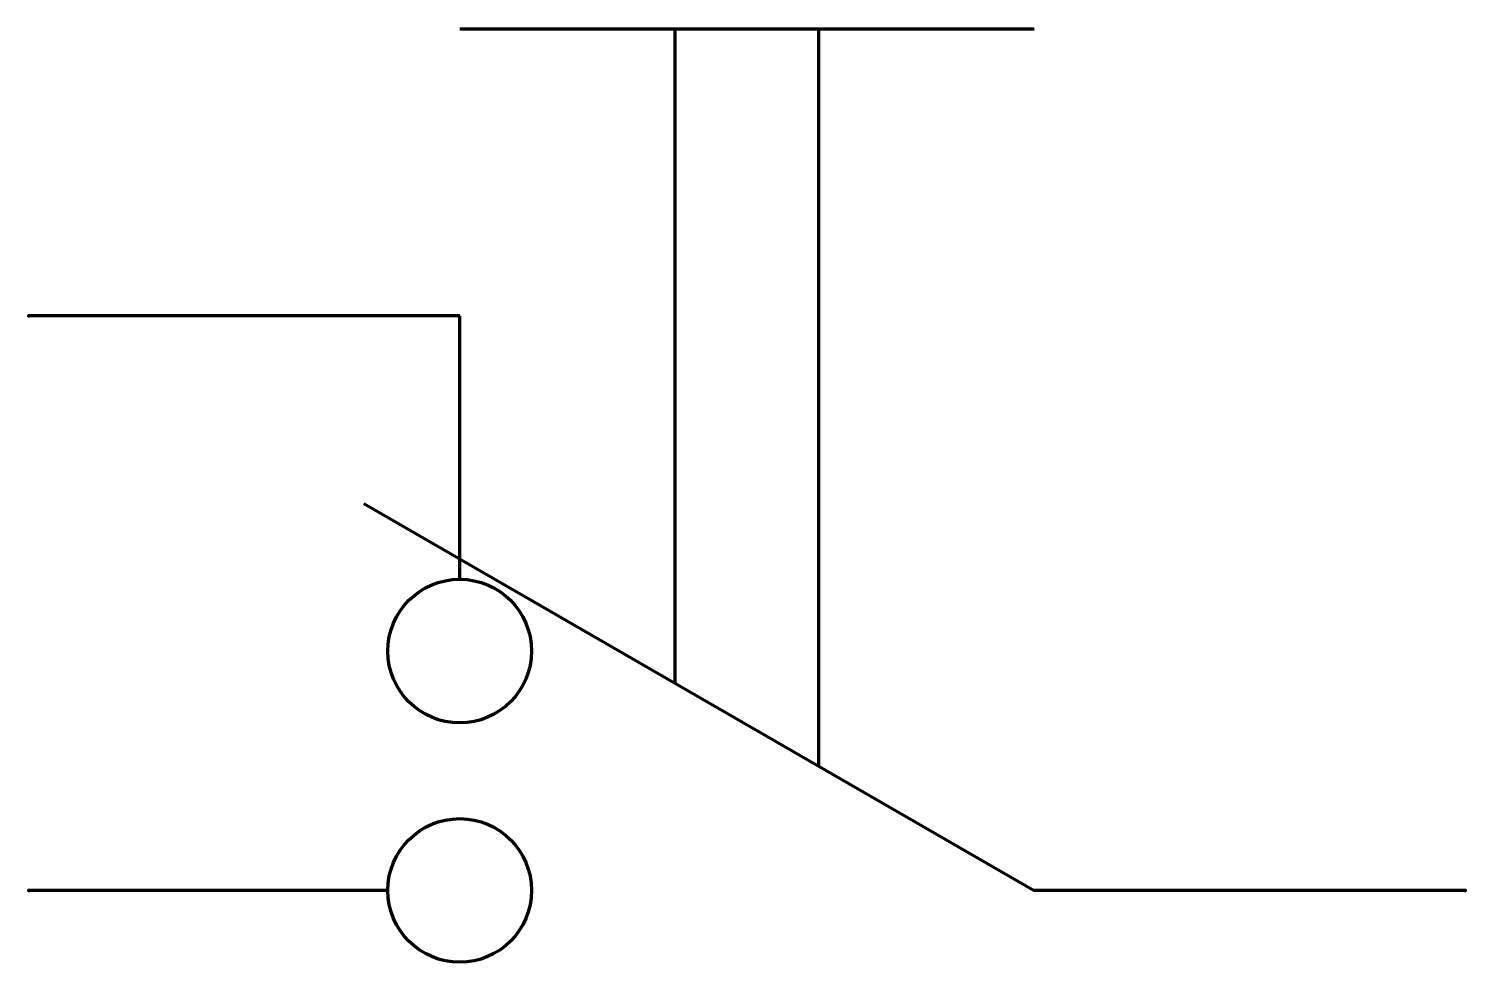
# Model space of a CAD drawing. Header units: millimetres. Extents: x 0 to 15, y -0.8 to 9.
import ezdxf

# ---------------------------------------------------------------- set-up
doc = ezdxf.new("R2010")
doc.units = ezdxf.units.MM
doc.layers.get('0').update_dxf_attribs({"linetype": 'CONTINUOUS', "lineweight": 0})

msp = doc.modelspace()

# ---------------------------------------------------------------- linework, layer by layer
at = {"color": 7, "linetype": 'CONTINUOUS', "lineweight": 70}
for p, q in [((4.5, 9), (10.5, 9)), ((6.75, 2.16), (6.75, 9)), ((8.25, 1.3), (8.25, 9)), ((4.5, 6), (0, 6)), ((4.5, 3.25), (4.5, 6)), ((3.5, 4.04), (10.5, 0)), ((3.75, 0), (0, 0)), ((15, 0), (10.5, 0))]:
    msp.add_line(p, q, dxfattribs=at)
for centre in [(4.5, 2.5), (4.5, 0)]:
    msp.add_circle(centre, 0.75, dxfattribs=at)
for p in [(0, 6), (0, 0), (15, 0)]:
    msp.add_point(p, dxfattribs=at)

doc.saveas('drawing.dxf')
